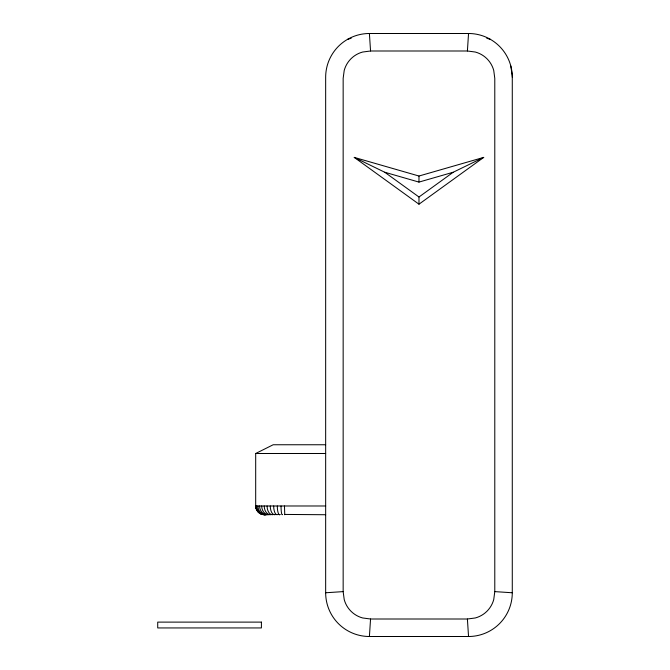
<?xml version="1.0" encoding="UTF-8"?>
<svg xmlns="http://www.w3.org/2000/svg" width="670" height="670" viewBox="0 0 670 670"><rect width="100%" height="100%" fill="white"/><g stroke="black" fill="none" stroke-linecap="round" stroke-linejoin="round"><path stroke-width="1" d="M418.976 204.199L418.976 196.997L384.731 172.24L354.246 157.391L418.976 176.026L483.706 157.391L418.976 204.199L354.246 157.391M483.706 157.391L453.221 172.24L418.976 182.098L418.976 176.026M510.791 65.92L512.282 76.095L512.282 592.766A43.734 43.734 0 0 1 468.539 636.5L369.404 636.5L370.552 619.005L467.4 619.005L475.298 617.966A26.088 26.088 0 0 0 493.748 599.516L494.787 591.618L494.787 78.382L493.748 70.484A26.088 26.088 0 0 0 475.298 52.034L467.4 50.995L370.552 50.995L362.654 52.034A26.088 26.088 0 0 0 344.204 70.484L343.157 78.382L343.157 591.618L344.204 599.516A26.088 26.088 0 0 0 362.654 617.966L370.552 619.005M467.4 50.995L468.539 33.5L369.404 33.5A43.734 43.734 0 0 0 325.662 77.234L325.662 592.766A43.734 43.734 0 0 0 369.404 636.5M325.662 514.736L284.825 514.434M418.976 196.997L453.221 172.24M325.662 505.984L255.689 505.984A8.752 8.743 -90 0 0 266.694 514.434C261.375 515.967 255.58 511.528 255.689 505.984L255.689 453.498L273.184 444.754L325.662 444.754M347.537 39.363L351.155 38.291M325.662 592.766L343.157 591.618M255.689 453.498L325.662 453.498M494.787 591.618L512.282 592.766M486.797 38.291L490.415 39.363M384.731 172.24L418.976 182.098M284.75 514.736L284.465 505.984M467.4 619.005L468.539 636.5M369.404 33.5L370.552 50.995M275.772 514.426A8.76 4.38 -90 0 1 270.253 505.984M273.796 514.426A8.76 5.335 -90 0 1 267.079 505.984M277.899 514.426A8.76 3.35 -90 0 1 273.678 505.984M277.296 505.984A8.76 2.27 90 0 0 280.144 514.426A8.76 2.27 -90 0 1 278.971 514.426M268.075 514.426A8.76 8.09 -90 0 1 257.891 505.984M267.313 514.426A8.76 8.459 -90 0 1 256.66 505.984M266.853 514.426A8.76 8.685 -90 0 1 255.915 505.984M282.472 514.426A8.76 1.147 -90 0 1 281.031 505.984M269.122 514.426A8.76 7.588 -90 0 1 259.575 505.984M272.012 514.426A8.76 6.198 -90 0 1 264.215 505.984M270.446 514.426A8.76 6.951 -90 0 1 261.694 505.984M468.539 33.5A43.734 43.734 0 0 1 512.282 77.234M261.409 622.112L157.718 622.112L157.718 627.941L261.409 627.941L261.409 622.112"/></g></svg>
